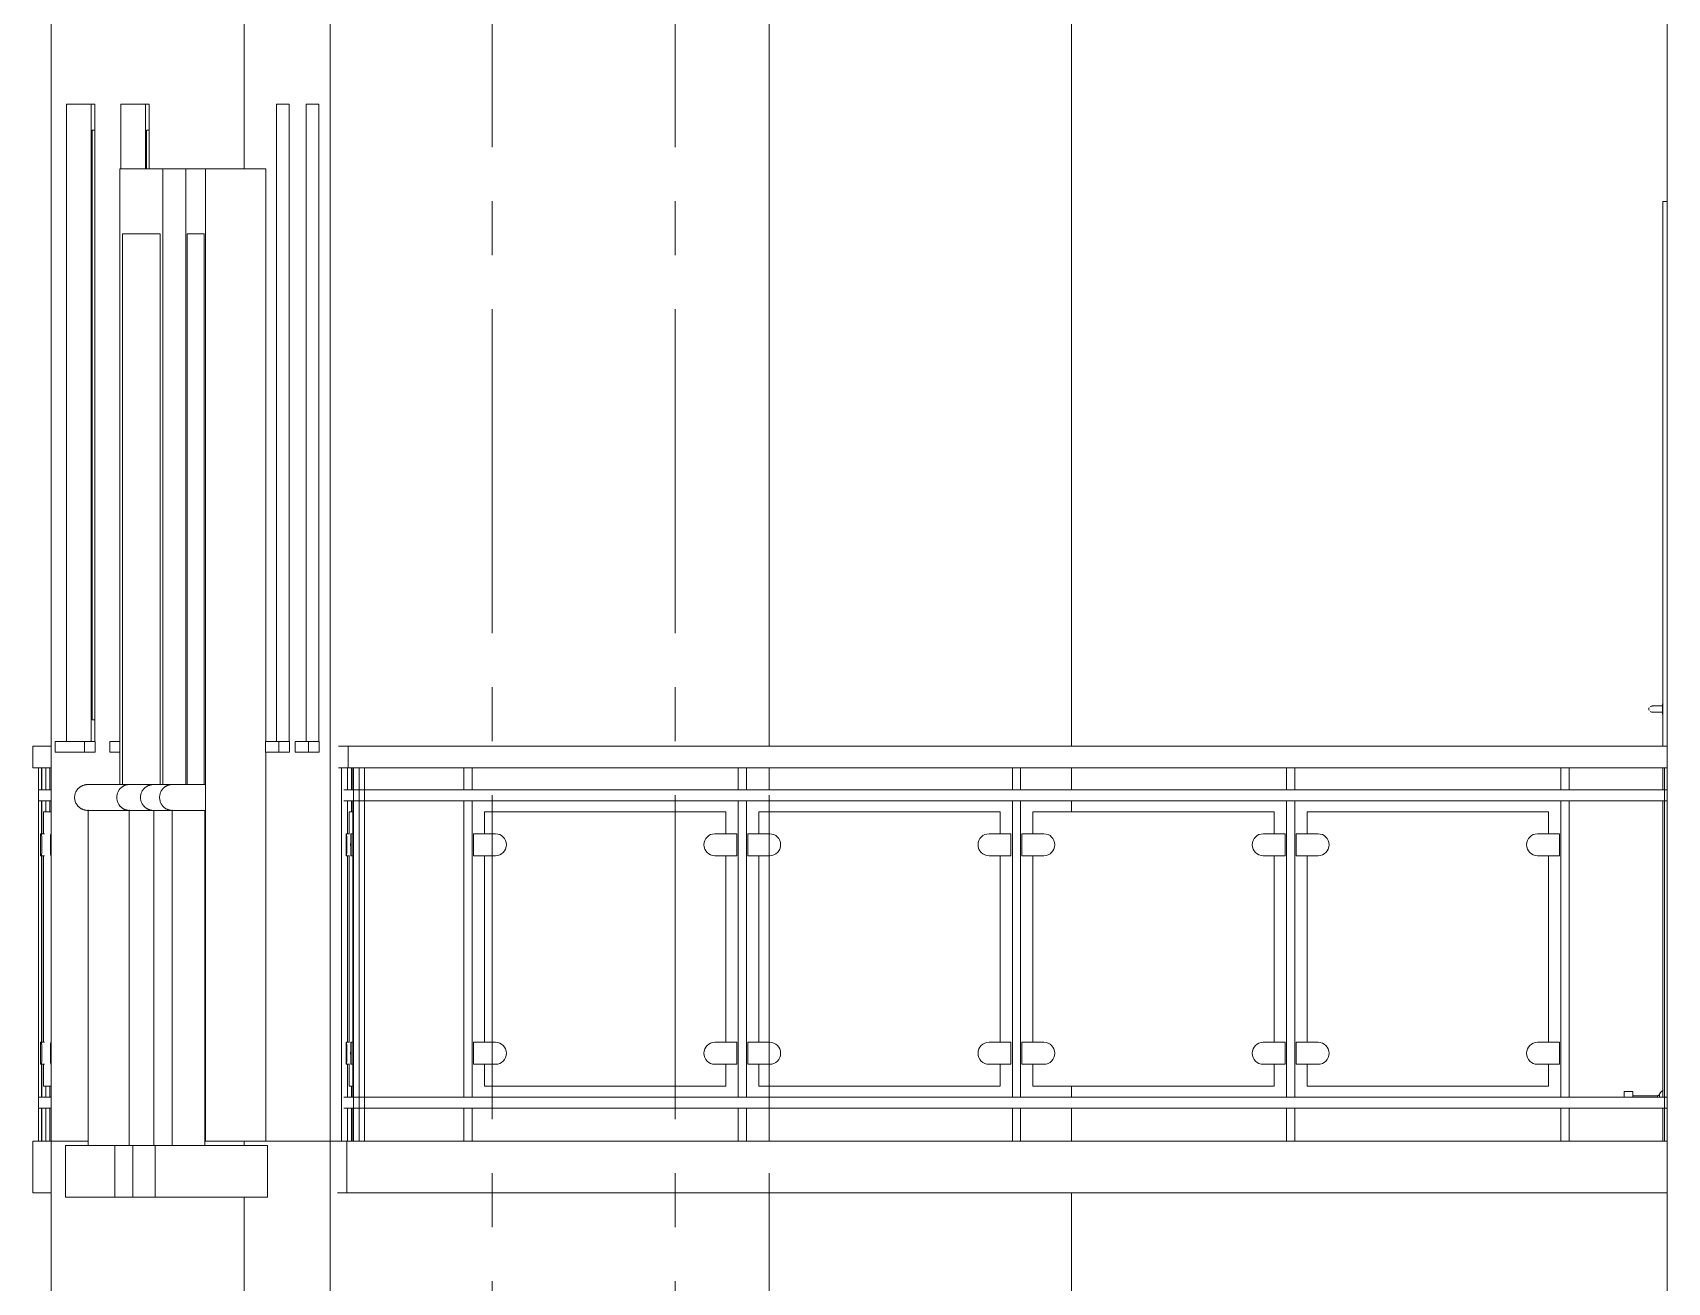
# Model space of a CAD drawing. Header units: millimetres. Extents: x 1373 to 40779, y 1939 to 6439.
# Drawn here: x 30702.4 to 31081, y 4443.1 to 4732.3 of the extents above; entities that cross this region are included whole.
import ezdxf

# ---------------------------------------------------------------- set-up
doc = ezdxf.new("R2010")
doc.units = ezdxf.units.MM
doc.linetypes.add('IMPORT-CENTER2', pattern=[112.5, 75, -12.5, 12.5, -12.5])
for name, color, linetype, lineweight in [('A-DOOR', 31, 'Continuous', 18), ('A-DOOR-FRAM', 31, 'Continuous', 18), ('A-FLOR', 192, 'Continuous', 30), ('A-FLOR-HRAL', 11, 'Continuous', 18), ('A-GLAZ', 151, 'Continuous', 18), ('A-WALL', 20, 'Continuous', 9), ('S-COLS', 52, 'Continuous', 9), ('S-GRID', 252, 'IMPORT-CENTER2', 5)]:
    doc.layers.add(name, color=color, linetype=linetype, lineweight=lineweight)

# ---------------------------------------------------------------- blocks, each defined once
blk = doc.blocks.new('STB Stütze - rechteckig - 35-70-2060877-SOL YAN GÖRÜNÜŞ')
at = {"layer": 'S-COLS'}
for p, q in [((-435, 688), (-435, 491.44)), ((-365, 688), (-365, 491.44)), ((-435, 486.36), (-435, 481.28)), ((-365, 486.36), (-365, 481.28)), ((-435, 478.74), (-435, 476.2)), ((-365, 478.74), (-365, 476.2)), ((-435, 412.7), (-435, 410.16)), ((-365, 412.7), (-365, 410.16)), ((-435, 407.62), (-435, 400)), ((-365, 407.62), (-365, 400))]:
    blk.add_line(p, q, dxfattribs=at)
blk = doc.blocks.new('STB Stütze - rechteckig - 35-70-V42-SOL YAN GÖRÜNÜŞ')
at = {"layer": 'S-COLS'}
for p, q in [((-435, 688), (-435, 491.44)), ((-365, 688), (-365, 491.44)), ((-435, 486.36), (-435, 481.28)), ((-365, 486.36), (-365, 481.28)), ((-435, 478.74), (-435, 476.2)), ((-365, 478.74), (-365, 476.2)), ((-435, 412.7), (-435, 410.16)), ((-365, 412.7), (-365, 410.16)), ((-435, 407.62), (-435, 400)), ((-365, 407.62), (-365, 400))]:
    blk.add_line(p, q, dxfattribs=at)
blk = doc.blocks.new('STB Stütze - rechteckig - 35-70-2135510-SOL YAN GÖRÜNÜŞ')
at = {"layer": 'S-COLS'}
for p, q in [((-435, 988), (-435, 791.44)), ((-365, 988), (-365, 791.44)), ((-435, 786.36), (-435, 781.28)), ((-365, 786.36), (-365, 781.28)), ((-435, 778.74), (-435, 776.2)), ((-365, 778.74), (-365, 776.2)), ((-435, 712.7), (-435, 710.16)), ((-365, 712.7), (-365, 710.16)), ((-435, 707.62), (-435, 700)), ((-365, 707.62), (-365, 700))]:
    blk.add_line(p, q, dxfattribs=at)
blk = doc.blocks.new('STB Stütze - rechteckig - 35-70-V61-SOL YAN GÖRÜNÜŞ')
at = {"layer": 'S-COLS'}
for p, q in [((-435, 988), (-435, 791.44)), ((-365, 988), (-365, 791.44)), ((-435, 786.36), (-435, 781.28)), ((-365, 786.36), (-365, 781.28)), ((-435, 778.74), (-435, 776.2)), ((-365, 778.74), (-365, 776.2)), ((-435, 712.7), (-435, 710.16)), ((-365, 712.7), (-365, 710.16)), ((-435, 707.62), (-435, 700)), ((-365, 707.62), (-365, 700))]:
    blk.add_line(p, q, dxfattribs=at)

msp = doc.modelspace()

# ---------------------------------------------------------------- linework, layer by layer
at = {"layer": 'A-DOOR'}
for p, q in [((31077.37, 4576.46), (31077.36, 4576.46)), ((31077.38, 4576.46), (31077.37, 4576.46)), ((31077.37, 4576.46), (31077.37, 4576.46)), ((31077.37, 4576.46), (31077.37, 4576.46)), ((31077.39, 4576.46), (31077.38, 4576.46)), ((31077.4, 4576.46), (31077.39, 4576.46)), ((31077.41, 4576.46), (31077.4, 4576.46)), ((31077.42, 4576.46), (31077.41, 4576.46)), ((31077.43, 4576.46), (31077.42, 4576.46)), ((31077.45, 4576.46), (31077.43, 4576.46)), ((31077.46, 4576.46), (31077.45, 4576.46)), ((31077.48, 4576.46), (31077.46, 4576.46)), ((31077.5, 4576.46), (31077.48, 4576.46)), ((31077.52, 4576.46), (31077.5, 4576.46)), ((31077.55, 4576.46), (31077.52, 4576.46)), ((31077.57, 4576.46), (31077.55, 4576.46)), ((31077.59, 4576.46), (31077.57, 4576.46)), ((31077.62, 4576.46), (31077.59, 4576.46)), ((31077.65, 4576.46), (31077.62, 4576.46)), ((31077.68, 4576.46), (31077.65, 4576.46)), ((31077.7, 4576.46), (31077.68, 4576.46)), ((31077.74, 4576.46), (31077.7, 4576.46)), ((31077.77, 4576.46), (31077.74, 4576.46)), ((31077.8, 4576.46), (31077.77, 4576.46)), ((31077.83, 4576.46), (31077.8, 4576.46)), ((31077.87, 4576.46), (31077.83, 4576.46)), ((31077.9, 4576.46), (31077.87, 4576.46)), ((31077.94, 4576.46), (31077.9, 4576.46)), ((31077.97, 4576.46), (31077.94, 4576.46)), ((31078.01, 4576.46), (31077.97, 4576.46)), ((31078.05, 4576.46), (31078.01, 4576.46)), ((31078.09, 4576.46), (31078.05, 4576.46)), ((31078.13, 4576.46), (31078.09, 4576.46)), ((31078.17, 4576.46), (31078.13, 4576.46)), ((31078.2, 4576.46), (31078.17, 4576.46)), ((31078.24, 4576.46), (31078.2, 4576.46)), ((31078.28, 4576.46), (31078.24, 4576.46)), ((31078.32, 4576.46), (31078.28, 4576.46)), ((31078.36, 4576.46), (31078.32, 4576.46)), ((31079.86, 4576.46), (31078.36, 4576.46)), ((31079.86, 4576.98), (31079.86, 4575.76)), ((31077.36, 4575.06), (31077.37, 4575.06)), ((31077.37, 4575.06), (31077.37, 4575.06)), ((31077.37, 4575.06), (31077.37, 4575.06)), ((31077.37, 4575.06), (31077.38, 4575.06)), ((31077.38, 4575.06), (31077.38, 4575.06)), ((31077.38, 4575.06), (31077.39, 4575.06)), ((31077.39, 4575.06), (31077.4, 4575.06)), ((31077.4, 4575.06), (31077.42, 4575.06)), ((31077.42, 4575.06), (31077.43, 4575.06)), ((31077.43, 4575.06), (31077.44, 4575.06)), ((31077.44, 4575.06), (31077.46, 4575.06)), ((31077.46, 4575.06), (31077.48, 4575.06)), ((31077.48, 4575.06), (31077.5, 4575.06)), ((31077.5, 4575.06), (31077.52, 4575.06)), ((31077.52, 4575.06), (31077.54, 4575.06)), ((31077.54, 4575.06), (31077.56, 4575.06)), ((31077.56, 4575.06), (31077.59, 4575.06)), ((31077.59, 4575.06), (31077.61, 4575.06)), ((31077.61, 4575.06), (31077.64, 4575.06)), ((31077.64, 4575.06), (31077.67, 4575.06)), ((31077.67, 4575.06), (31077.7, 4575.06)), ((31077.7, 4575.06), (31077.73, 4575.06)), ((31077.73, 4575.06), (31077.76, 4575.06)), ((31077.76, 4575.06), (31077.79, 4575.06)), ((31077.79, 4575.06), (31077.82, 4575.06)), ((31077.82, 4575.06), (31077.86, 4575.06)), ((31077.86, 4575.06), (31077.89, 4575.06)), ((31077.89, 4575.06), (31077.93, 4575.06)), ((31077.93, 4575.06), (31077.96, 4575.06)), ((31077.96, 4575.06), (31078, 4575.06)), ((31078, 4575.06), (31078.04, 4575.06)), ((31078.04, 4575.06), (31078.08, 4575.06)), ((31078.08, 4575.06), (31078.12, 4575.06)), ((31078.12, 4575.06), (31078.16, 4575.06)), ((31078.16, 4575.06), (31078.19, 4575.06)), ((31078.19, 4575.06), (31078.23, 4575.06)), ((31078.23, 4575.06), (31078.27, 4575.06)), ((31078.27, 4575.06), (31078.31, 4575.06)), ((31078.31, 4575.06), (31078.35, 4575.06)), ((31078.35, 4575.06), (31078.36, 4575.06)), ((31078.36, 4575.06), (31079.86, 4575.06)), ((31079.86, 4575.76), (31079.86, 4574.54)), ((31072.96, 4487.26), (31070.96, 4487.26)), ((31070.96, 4485.94), (31070.96, 4487.26)), ((31072.96, 4485.94), (31072.96, 4487.26)), ((31078.72, 4486.26), (31072.96, 4486.26)), ((31078.72, 4486.26), (31078.74, 4486.26)), ((31078.72, 4486), (31078.72, 4486.26)), ((31078.74, 4486.26), (31078.76, 4486.27)), ((31078.76, 4486.27), (31078.78, 4486.27)), ((31078.78, 4486.27), (31078.8, 4486.28)), ((31078.8, 4486.28), (31078.82, 4486.28)), ((31078.82, 4486.28), (31078.84, 4486.29)), ((31078.84, 4486.29), (31078.86, 4486.3)), ((31078.86, 4486.3), (31078.88, 4486.3)), ((31078.88, 4486.3), (31078.89, 4486.31)), ((31078.89, 4486.31), (31078.91, 4486.32)), ((31078.91, 4486.32), (31078.93, 4486.33)), ((31078.93, 4486.33), (31078.95, 4486.34)), ((31078.95, 4486.34), (31078.97, 4486.36)), ((31078.97, 4486.36), (31078.98, 4486.37)), ((31078.98, 4486.37), (31079, 4486.38)), ((31079, 4486.38), (31079.01, 4486.4)), ((31079.01, 4486.4), (31079.03, 4486.41)), ((31079.03, 4486.41), (31079.04, 4486.43)), ((31079.04, 4486.43), (31079.06, 4486.44)), ((31079.06, 4486.44), (31079.07, 4486.46)), ((31079.07, 4486.46), (31079.08, 4486.47)), ((31079.08, 4486.47), (31079.09, 4486.49)), ((31079.09, 4486.49), (31079.1, 4486.51)), ((31079.1, 4486.51), (31079.11, 4486.53)), ((31079.11, 4486.53), (31079.12, 4486.55)), ((31079.12, 4486.55), (31079.13, 4486.56)), ((31079.13, 4486.57), (31079.17, 4486.64)), ((31079.13, 4486.56), (31079.13, 4486.57)), ((31079.13, 4486.57), (31079.13, 4485.93)), ((31079.17, 4486.64), (31079.2, 4486.71)), ((31079.2, 4486.71), (31079.24, 4486.78)), ((31079.24, 4486.78), (31079.29, 4486.85)), ((31079.29, 4486.85), (31079.33, 4486.91)), ((31079.33, 4486.91), (31079.38, 4486.98)), ((31079.38, 4486.98), (31079.43, 4487.04)), ((31079.43, 4487.04), (31079.48, 4487.1)), ((31079.48, 4487.1), (31079.53, 4487.16)), ((31079.53, 4487.16), (31079.59, 4487.21)), ((31079.59, 4487.21), (31079.65, 4487.27)), ((31079.65, 4487.27), (31079.71, 4487.32)), ((31079.71, 4487.32), (31079.78, 4487.37)), ((31079.78, 4487.37), (31079.84, 4487.41)), ((31079.84, 4487.41), (31079.91, 4487.46)), ((31079.91, 4487.46), (31079.98, 4487.5))]:
    msp.add_line(p, q, dxfattribs=at)
for start, end in [(75, 120), (150, 180), (180, 210), (240, 285)]:
    msp.add_arc((31077.36, 4575.76), 0.7, start, end, dxfattribs=at)
at = {"layer": 'A-DOOR-FRAM'}
for p, q in [((31079.96, 4567.2), (31079.96, 4693.26)), ((31080.96, 4693.26), (31079.96, 4693.26)), ((31079.96, 4557.04), (31079.96, 4562.12)), ((31079.96, 4485.92), (31079.96, 4554.5)), ((31079.96, 4475.76), (31079.96, 4483.38))]:
    msp.add_line(p, q, dxfattribs=at)
at = {"layer": 'A-FLOR', "color": 1, "lineweight": 20}
for p, q in [((30702.44, 4475.76), (30706.72, 4475.76)), ((30702.44, 4475.76), (30702.44, 4463.76)), ((30772.99, 4475.76), (31080.96, 4475.76)), ((30775.21, 4475.76), (30775.21, 4463.76)), ((30706.72, 4463.76), (30702.44, 4463.76)), ((31080.96, 4463.76), (30772.99, 4463.76))]:
    msp.add_line(p, q, dxfattribs=at)
at = {"layer": 'A-FLOR-HRAL'}
for p, q in [((30702.44, 4567.2), (30706.72, 4567.2)), ((30702.44, 4567.2), (30702.44, 4562.12)), ((30773.24, 4567.2), (30775.51, 4567.2)), ((30775.51, 4562.12), (30775.51, 4567.2)), ((30775.51, 4567.2), (31080.96, 4567.2)), ((30702.44, 4562.12), (30706.72, 4562.12)), ((30703.82, 4562.12), (30703.82, 4475.76)), ((30704.44, 4557.04), (30704.44, 4562.12)), ((30704.52, 4562.12), (30704.52, 4557.04)), ((30706.43, 4557.04), (30706.43, 4562.12)), ((30773.24, 4562.12), (30775.51, 4562.12)), ((30773.94, 4475.76), (30773.94, 4562.12)), ((30775.3, 4562.12), (30775.3, 4557.04)), ((30775.33, 4557.04), (30775.33, 4562.12)), ((30775.51, 4562.12), (31080.96, 4562.12)), ((30776.54, 4562.12), (30776.54, 4557.04)), ((30776.58, 4557.04), (30776.58, 4562.12)), ((30776.73, 4475.76), (30776.73, 4562.12)), ((30778.02, 4475.76), (30778.02, 4562.12)), ((30779.27, 4562.12), (30779.27, 4475.76)), ((30802.3, 4562.12), (30802.3, 4557.04)), ((30804.2, 4557.04), (30804.2, 4562.12)), ((30865.8, 4562.12), (30865.8, 4557.04)), ((30867.7, 4557.04), (30867.7, 4562.12)), ((30929.3, 4562.12), (30929.3, 4557.04)), ((30931.2, 4557.04), (30931.2, 4562.12)), ((30992.8, 4562.12), (30992.8, 4557.04)), ((30994.7, 4557.04), (30994.7, 4562.12)), ((31056.3, 4562.12), (31056.3, 4557.04)), ((31058.2, 4557.04), (31058.2, 4562.12)), ((31080.28, 4475.76), (31080.28, 4562.12)), ((30703.76, 4557.04), (30706.72, 4557.04)), ((30703.76, 4557.04), (30703.76, 4554.5)), ((30703.76, 4554.5), (30706.72, 4554.5)), ((30704.44, 4546.88), (30704.44, 4554.5)), ((30704.52, 4554.5), (30704.52, 4546.88)), ((30706.43, 4551.96), (30706.43, 4554.5)), ((30774.51, 4557.04), (30776.73, 4557.04)), ((30774.51, 4554.5), (30776.73, 4554.5)), ((30775.3, 4554.5), (30775.3, 4546.88)), ((30775.33, 4546.88), (30775.33, 4554.5)), ((30776.54, 4554.5), (30776.54, 4485.92)), ((30776.58, 4485.92), (30776.58, 4554.5)), ((30776.75, 4554.5), (30776.75, 4557.04)), ((30776.75, 4557.04), (31080.96, 4557.04)), ((30776.75, 4554.5), (31080.96, 4554.5)), ((30802.3, 4554.5), (30802.3, 4485.92)), ((30804.2, 4485.92), (30804.2, 4554.5)), ((30865.8, 4554.5), (30865.8, 4485.92)), ((30867.7, 4485.92), (30867.7, 4554.5)), ((30929.3, 4554.5), (30929.3, 4485.92)), ((30931.2, 4485.92), (30931.2, 4554.5)), ((30992.8, 4554.5), (30992.8, 4485.92)), ((30994.7, 4485.92), (30994.7, 4554.5)), ((31056.3, 4554.5), (31056.3, 4485.92)), ((31058.2, 4485.92), (31058.2, 4554.5)), ((30706.72, 4551.96), (30704.97, 4551.96)), ((30704.97, 4551.96), (30704.97, 4546.88)), ((30775.71, 4551.96), (30776.54, 4551.96)), ((30775.71, 4546.88), (30775.71, 4551.96)), ((30807.06, 4551.96), (30862.94, 4551.96)), ((30807.06, 4546.88), (30807.06, 4551.96)), ((30862.94, 4551.96), (30862.94, 4546.88)), ((30870.56, 4551.96), (30926.44, 4551.96)), ((30870.56, 4546.88), (30870.56, 4551.96)), ((30926.44, 4551.96), (30926.44, 4546.88)), ((30934.06, 4551.96), (30989.94, 4551.96)), ((30934.06, 4546.88), (30934.06, 4551.96)), ((30989.94, 4551.96), (30989.94, 4546.88)), ((30997.56, 4551.96), (31053.44, 4551.96)), ((30997.56, 4546.88), (30997.56, 4551.96)), ((31053.44, 4551.96), (31053.44, 4546.88)), ((30704.44, 4546.88), (30704.22, 4546.88)), ((30704.22, 4546.88), (30704.22, 4541.8)), ((30705.19, 4546.88), (30704.44, 4546.88)), ((30704.52, 4546.14), (30704.52, 4545.78)), ((30775.02, 4541.8), (30775.02, 4546.88)), ((30775.02, 4546.88), (30775.12, 4546.88)), ((30775.12, 4546.88), (30775.81, 4546.88)), ((30776.12, 4546.88), (30776.22, 4546.88)), ((30776.22, 4546.88), (30776.22, 4541.8)), ((30776.54, 4546.88), (30776.22, 4546.88)), ((30804.52, 4541.8), (30804.52, 4546.88)), ((30804.52, 4546.88), (30809.6, 4546.88)), ((30860.4, 4546.88), (30865.48, 4546.88)), ((30865.48, 4546.88), (30865.48, 4541.8)), ((30868.02, 4541.8), (30868.02, 4546.88)), ((30868.02, 4546.88), (30873.1, 4546.88)), ((30923.9, 4546.88), (30928.98, 4546.88)), ((30928.98, 4546.88), (30928.98, 4541.8)), ((30931.52, 4541.8), (30931.52, 4546.88)), ((30931.52, 4546.88), (30936.6, 4546.88)), ((30987.4, 4546.88), (30992.48, 4546.88)), ((30992.48, 4546.88), (30992.48, 4541.8)), ((30995.02, 4541.8), (30995.02, 4546.88)), ((30995.02, 4546.88), (31000.1, 4546.88)), ((31050.9, 4546.88), (31055.98, 4546.88)), ((31055.98, 4546.88), (31055.98, 4541.8)), ((30704.22, 4541.8), (30704.44, 4541.8)), ((30704.44, 4498.62), (30704.44, 4541.8)), ((30704.44, 4541.8), (30705.19, 4541.8)), ((30704.52, 4541.8), (30704.52, 4498.62)), ((30704.97, 4541.8), (30704.97, 4498.62)), ((30775.12, 4541.8), (30775.02, 4541.8)), ((30775.81, 4541.8), (30775.12, 4541.8)), ((30775.3, 4541.81), (30775.3, 4498.62)), ((30775.33, 4498.62), (30775.33, 4541.81)), ((30775.71, 4498.62), (30775.71, 4541.8)), ((30776.22, 4541.8), (30776.12, 4541.8)), ((30776.54, 4541.8), (30776.22, 4541.8)), ((30809.6, 4541.8), (30804.52, 4541.8)), ((30807.06, 4498.62), (30807.06, 4541.8)), ((30865.48, 4541.8), (30860.4, 4541.8)), ((30862.94, 4541.8), (30862.94, 4498.62)), ((30873.1, 4541.8), (30868.02, 4541.8)), ((30870.56, 4498.62), (30870.56, 4541.8)), ((30928.98, 4541.8), (30923.9, 4541.8)), ((30926.44, 4541.8), (30926.44, 4498.62)), ((30936.6, 4541.8), (30931.52, 4541.8)), ((30934.06, 4498.62), (30934.06, 4541.8)), ((30992.48, 4541.8), (30987.4, 4541.8)), ((30989.94, 4541.8), (30989.94, 4498.62)), ((31000.1, 4541.8), (30995.02, 4541.8)), ((30997.56, 4498.62), (30997.56, 4541.8)), ((31055.98, 4541.8), (31050.9, 4541.8)), ((31053.44, 4541.8), (31053.44, 4498.62)), ((30704.44, 4498.62), (30704.22, 4498.62)), ((30704.22, 4498.62), (30704.22, 4493.54)), ((30705.19, 4498.62), (30704.44, 4498.62)), ((30704.52, 4497.88), (30704.52, 4497.16)), ((30775.02, 4493.54), (30775.02, 4498.62)), ((30775.02, 4498.62), (30775.12, 4498.62)), ((30775.12, 4498.62), (30775.81, 4498.62)), ((30776.12, 4498.62), (30776.22, 4498.62)), ((30776.22, 4498.62), (30776.22, 4493.54)), ((30776.54, 4498.62), (30776.22, 4498.62)), ((30804.52, 4493.54), (30804.52, 4498.62)), ((30804.52, 4498.62), (30809.6, 4498.62)), ((30860.4, 4498.62), (30865.48, 4498.62)), ((30865.48, 4498.62), (30865.48, 4493.54)), ((30868.02, 4493.54), (30868.02, 4498.62)), ((30868.02, 4498.62), (30873.1, 4498.62)), ((30923.9, 4498.62), (30928.98, 4498.62)), ((30928.98, 4498.62), (30928.98, 4493.54)), ((30931.52, 4493.54), (30931.52, 4498.62)), ((30931.52, 4498.62), (30936.6, 4498.62)), ((30987.4, 4498.62), (30992.48, 4498.62)), ((30992.48, 4498.62), (30992.48, 4493.54)), ((30995.02, 4493.54), (30995.02, 4498.62)), ((30995.02, 4498.62), (31000.1, 4498.62)), ((31050.9, 4498.62), (31055.98, 4498.62)), ((31055.98, 4498.62), (31055.98, 4493.54)), ((30704.22, 4493.54), (30704.44, 4493.54)), ((30704.44, 4485.92), (30704.44, 4493.54)), ((30704.44, 4493.54), (30705.19, 4493.54)), ((30704.52, 4494.7), (30704.52, 4494.28)), ((30704.52, 4493.54), (30704.52, 4485.92)), ((30704.97, 4493.54), (30704.97, 4488.46)), ((30775.12, 4493.54), (30775.02, 4493.54)), ((30775.81, 4493.54), (30775.12, 4493.54)), ((30775.3, 4493.55), (30775.3, 4485.92)), ((30775.33, 4485.92), (30775.33, 4493.55)), ((30775.71, 4488.46), (30775.71, 4493.54)), ((30776.22, 4493.54), (30776.12, 4493.54)), ((30776.54, 4493.54), (30776.22, 4493.54)), ((30809.6, 4493.54), (30804.52, 4493.54)), ((30807.06, 4488.46), (30807.06, 4493.54)), ((30865.48, 4493.54), (30860.4, 4493.54)), ((30862.94, 4493.54), (30862.94, 4488.46)), ((30873.1, 4493.54), (30868.02, 4493.54)), ((30870.56, 4488.46), (30870.56, 4493.54)), ((30928.98, 4493.54), (30923.9, 4493.54)), ((30926.44, 4493.54), (30926.44, 4488.46)), ((30936.6, 4493.54), (30931.52, 4493.54)), ((30934.06, 4488.46), (30934.06, 4493.54)), ((30992.48, 4493.54), (30987.4, 4493.54)), ((30989.94, 4493.54), (30989.94, 4488.46)), ((31000.1, 4493.54), (30995.02, 4493.54)), ((30997.56, 4488.46), (30997.56, 4493.54)), ((31055.98, 4493.54), (31050.9, 4493.54)), ((31053.44, 4493.54), (31053.44, 4488.46)), ((30703.76, 4485.92), (30706.72, 4485.92)), ((30703.76, 4485.92), (30703.76, 4483.38)), ((30704.97, 4488.46), (30706.72, 4488.46)), ((30706.43, 4485.92), (30706.43, 4488.46)), ((30774.51, 4485.92), (30776.75, 4485.92)), ((30776.54, 4488.46), (30775.71, 4488.46)), ((30776.75, 4483.38), (30776.75, 4485.92)), ((30776.75, 4485.92), (31080.96, 4485.92)), ((30862.94, 4488.46), (30807.06, 4488.46)), ((30926.44, 4488.46), (30870.56, 4488.46)), ((30989.94, 4488.46), (30934.06, 4488.46)), ((31053.44, 4488.46), (30997.56, 4488.46)), ((30703.76, 4483.38), (30706.72, 4483.38)), ((30704.44, 4475.76), (30704.44, 4483.38)), ((30704.52, 4483.38), (30704.52, 4475.76)), ((30706.43, 4475.76), (30706.43, 4483.38)), ((30774.51, 4483.38), (30776.74, 4483.38)), ((30775.3, 4483.38), (30775.3, 4475.76)), ((30775.33, 4475.76), (30775.33, 4483.38)), ((30776.54, 4483.38), (30776.54, 4475.76)), ((30776.58, 4475.76), (30776.58, 4483.38)), ((30776.75, 4483.38), (31080.96, 4483.38)), ((30802.3, 4483.38), (30802.3, 4475.76)), ((30804.2, 4475.76), (30804.2, 4483.38)), ((30865.8, 4483.38), (30865.8, 4475.76)), ((30867.7, 4475.76), (30867.7, 4483.38)), ((30929.3, 4483.38), (30929.3, 4475.76)), ((30931.2, 4475.76), (30931.2, 4483.38)), ((30992.8, 4483.38), (30992.8, 4475.76)), ((30994.7, 4475.76), (30994.7, 4483.38)), ((31056.3, 4483.38), (31056.3, 4475.76)), ((31058.2, 4475.76), (31058.2, 4483.38))]:
    msp.add_line(p, q, dxfattribs=at)
at = {"layer": 'A-FLOR-HRAL', "linetype": 'Continuous'}
for p, q in [((30705.48, 4557.04), (30705.48, 4562.12)), ((30776.29, 4557.04), (30776.29, 4562.12)), ((30775.31, 4557.04), (30775.31, 4559.55)), ((30776.56, 4557.04), (30776.56, 4559.53)), ((30705.48, 4551.96), (30705.48, 4554.5)), ((30776.29, 4551.96), (30776.29, 4554.5)), ((30775.31, 4546.88), (30775.31, 4550.64)), ((30704.48, 4542.07), (30704.48, 4542.07)), ((30775.31, 4485.92), (30775.31, 4489.52)), ((30705.48, 4485.92), (30705.48, 4488.46)), ((30776.29, 4485.92), (30776.29, 4488.46)), ((30776.56, 4485.92), (30776.56, 4487.16)), ((30705.48, 4475.76), (30705.48, 4483.38)), ((30776.29, 4475.76), (30776.29, 4483.38)), ((30704.48, 4475.76), (30704.48, 4479.55)), ((30776.56, 4475.76), (30776.56, 4479.49))]:
    msp.add_line(p, q, dxfattribs=at)
at = {"layer": 'A-FLOR-HRAL'}
for centre, start, end in [((30809.6, 4544.34), 270, 90), ((30860.4, 4544.34), 90, 270), ((30873.1, 4544.34), 270, 90), ((30923.9, 4544.34), 90, 270), ((30936.6, 4544.34), 270, 90), ((30987.4, 4544.34), 90, 270), ((31000.1, 4544.34), 270, 90), ((31050.9, 4544.34), 90, 270), ((30809.6, 4496.08), 270, 90), ((30860.4, 4496.08), 90, 270), ((30873.1, 4496.08), 270, 90), ((30923.9, 4496.08), 90, 270), ((30936.6, 4496.08), 270, 90), ((30987.4, 4496.08), 90, 270), ((31000.1, 4496.08), 270, 90), ((31050.9, 4496.08), 90, 270)]:
    msp.add_arc(centre, 2.54, start, end, dxfattribs=at)
for centre, ratio, start_param, end_param in [((30704.44, 4544.34), 0.043477, 3.141593, 6.283185), ((30706.65, 4544.34), 0.043477, 0, 3.141593), ((30775.12, 4544.34), 0.019667, 3.141593, 6.283185), ((30776.12, 4544.34), 0.019667, 0, 3.141593), ((30704.44, 4496.08), 0.043477, 3.141593, 6.283185), ((30706.65, 4496.08), 0.043477, 0, 3.141593), ((30775.12, 4496.08), 0.019667, 3.141593, 6.283185), ((30776.12, 4496.08), 0.019667, 0, 3.141593)]:
    msp.add_ellipse(centre, major_axis=(0, 2.54), ratio=ratio, start_param=start_param, end_param=end_param, dxfattribs=at)
at = {"layer": 'A-GLAZ'}
for p, q in [((30715.96, 4715.76), (30715.96, 4568.26)), ((30728.57, 4715.76), (30728.57, 4700.76)), ((30716.22, 4573.26), (30716.22, 4709.76)), ((30716.22, 4709.76), (30716.79, 4709.76)), ((30728.83, 4700.76), (30728.83, 4709.76)), ((30728.83, 4709.76), (30729.4, 4709.76)), ((30732.59, 4700.76), (30722.59, 4700.76)), ((30722.59, 4700.76), (30722.59, 4558.29)), ((30732.59, 4558.29), (30732.59, 4700.76)), ((30737.92, 4700.76), (30732.59, 4700.76)), ((30742.44, 4700.76), (30737.92, 4700.76)), ((30737.92, 4700.76), (30737.92, 4558.29)), ((30742.44, 4475.76), (30742.44, 4700.76)), ((30756.44, 4700.76), (30742.44, 4700.76)), ((30756.44, 4700.76), (30756.44, 4568.26)), ((30723.24, 4558.29), (30723.24, 4685.76)), ((30723.24, 4685.76), (30731.93, 4685.76)), ((30731.93, 4685.76), (30731.93, 4558.29)), ((30738.21, 4558.27), (30738.21, 4685.76)), ((30738.21, 4685.76), (30742.15, 4685.76)), ((30742.15, 4685.76), (30742.15, 4558.29)), ((30716.79, 4573.26), (30716.22, 4573.26)), ((30707.66, 4568.26), (30714.4, 4568.26)), ((30707.66, 4565.76), (30707.66, 4568.26)), ((30714.4, 4565.76), (30707.66, 4565.76)), ((30714.4, 4568.26), (30716.9, 4568.26)), ((30714.4, 4568.26), (30714.4, 4565.76)), ((30716.9, 4565.76), (30714.4, 4565.76)), ((30716.9, 4568.26), (30716.9, 4565.76)), ((30720.27, 4568.26), (30722.59, 4568.26)), ((30720.27, 4565.76), (30720.27, 4568.26)), ((30722.59, 4565.76), (30720.27, 4565.76)), ((30756.35, 4568.26), (30759.4, 4568.26)), ((30756.35, 4565.76), (30756.35, 4568.26)), ((30759.4, 4565.76), (30756.35, 4565.76)), ((30756.44, 4565.76), (30756.44, 4475.76)), ((30759.4, 4568.26), (30761.9, 4568.26)), ((30759.4, 4568.26), (30759.4, 4565.76)), ((30761.9, 4565.76), (30759.4, 4565.76)), ((30761.9, 4568.26), (30761.9, 4565.76)), ((30763.23, 4568.26), (30766.28, 4568.26)), ((30763.23, 4565.76), (30763.23, 4568.26)), ((30766.28, 4565.76), (30763.23, 4565.76)), ((30766.28, 4568.26), (30768.78, 4568.26)), ((30766.28, 4568.26), (30766.28, 4565.76)), ((30768.78, 4565.76), (30766.28, 4565.76)), ((30768.78, 4568.26), (30768.78, 4565.76)), ((30724.79, 4558.29), (30715.26, 4558.29)), ((30715.38, 4558.29), (30715.26, 4558.29)), ((30730.46, 4558.29), (30724.79, 4558.29)), ((30734.77, 4558.29), (30730.46, 4558.29)), ((30742.44, 4558.29), (30734.77, 4558.29)), ((30715.26, 4552.39), (30715.26, 4474.76)), ((30715.26, 4552.29), (30724.79, 4552.29)), ((30715.26, 4552.29), (30715.38, 4552.29)), ((30724.79, 4552.4), (30724.79, 4474.76)), ((30724.79, 4552.29), (30730.46, 4552.29)), ((30730.46, 4552.29), (30734.77, 4552.29)), ((30730.46, 4552.29), (30730.46, 4474.76)), ((30734.77, 4552.4), (30734.77, 4474.76)), ((30734.77, 4552.29), (30742.44, 4552.29)), ((30742.33, 4552.33), (30742.33, 4474.76)), ((30710.03, 4474.76), (30721.44, 4474.76)), ((30710.03, 4462.76), (30710.03, 4474.76)), ((30721.44, 4474.76), (30725.66, 4474.76)), ((30721.44, 4462.76), (30721.44, 4474.76)), ((30725.66, 4474.76), (30730.83, 4474.76)), ((30725.66, 4462.76), (30725.66, 4474.76)), ((30730.83, 4474.76), (30756.82, 4474.76)), ((30730.83, 4462.76), (30730.83, 4474.76)), ((30742.44, 4475.76), (30756.44, 4475.76)), ((30756.82, 4462.76), (30756.82, 4474.76)), ((30721.44, 4462.76), (30710.03, 4462.76)), ((30725.66, 4462.76), (30721.44, 4462.76)), ((30730.83, 4462.76), (30725.66, 4462.76)), ((30756.82, 4462.76), (30730.83, 4462.76))]:
    msp.add_line(p, q, dxfattribs=at)
for points, knots in [([(30715.26, 4558.29), (30715.19, 4558.29), (30715.06, 4558.29), (30714.85, 4558.27), (30714.65, 4558.23), (30714.45, 4558.19), (30714.25, 4558.13), (30714.06, 4558.06), (30713.88, 4557.98), (30713.7, 4557.89), (30713.52, 4557.79), (30713.3, 4557.63), (30713.09, 4557.46), (30712.91, 4557.27), (30712.73, 4557.07), (30712.54, 4556.79), (30712.36, 4556.44), (30712.19, 4555.94), (30712.13, 4555.55), (30712.13, 4555.29)], [0.5, 0.5, 0.5, 0.5, 0.5208333, 0.5416667, 0.5625, 0.5833333, 0.6041667, 0.625, 0.6458333, 0.6666667, 0.6875, 0.7083333, 0.75, 0.7708333, 0.7916667, 0.8333333, 0.875, 0.9166667, 1, 1, 1, 1]), ([(30724.79, 4558.29), (30724.73, 4558.29), (30724.6, 4558.29), (30724.41, 4558.27), (30724.23, 4558.23), (30724.05, 4558.19), (30723.87, 4558.13), (30723.69, 4558.06), (30723.52, 4557.98), (30723.35, 4557.89), (30723.2, 4557.79), (30722.99, 4557.63), (30722.8, 4557.46), (30722.63, 4557.27), (30722.47, 4557.07), (30722.3, 4556.79), (30722.13, 4556.44), (30721.97, 4555.94), (30721.92, 4555.55), (30721.92, 4555.29)], [0.5, 0.5, 0.5, 0.5, 0.5208333, 0.5416667, 0.5625, 0.5833333, 0.6041667, 0.625, 0.6458333, 0.6666667, 0.6875, 0.7083333, 0.75, 0.7708333, 0.7916667, 0.8333333, 0.875, 0.9166667, 1, 1, 1, 1]), ([(30730.46, 4558.29), (30730.39, 4558.29), (30730.26, 4558.29), (30730.06, 4558.27), (30729.86, 4558.23), (30729.67, 4558.19), (30729.47, 4558.13), (30729.29, 4558.06), (30729.1, 4557.98), (30728.93, 4557.89), (30728.76, 4557.79), (30728.54, 4557.63), (30728.34, 4557.46), (30728.16, 4557.27), (30727.99, 4557.07), (30727.8, 4556.79), (30727.62, 4556.44), (30727.45, 4555.94), (30727.4, 4555.55), (30727.4, 4555.29)], [0.5, 0.5, 0.5, 0.5, 0.5208333, 0.5416667, 0.5625, 0.5833333, 0.6041667, 0.625, 0.6458333, 0.6666667, 0.6875, 0.7083333, 0.75, 0.7708333, 0.7916667, 0.8333333, 0.875, 0.9166667, 1, 1, 1, 1]), ([(30734.77, 4558.29), (30734.7, 4558.29), (30734.58, 4558.29), (30734.38, 4558.27), (30734.19, 4558.23), (30734.01, 4558.19), (30733.82, 4558.13), (30733.64, 4558.06), (30733.47, 4557.98), (30733.3, 4557.89), (30733.13, 4557.79), (30732.92, 4557.63), (30732.73, 4557.46), (30732.56, 4557.27), (30732.39, 4557.07), (30732.21, 4556.79), (30732.04, 4556.44), (30731.88, 4555.94), (30731.83, 4555.55), (30731.83, 4555.29)], [0.5, 0.5, 0.5, 0.5, 0.5208333, 0.5416667, 0.5625, 0.5833333, 0.6041667, 0.625, 0.6458333, 0.6666667, 0.6875, 0.7083333, 0.75, 0.7708333, 0.7916667, 0.8333333, 0.875, 0.9166667, 1, 1, 1, 1]), ([(30712.13, 4555.29), (30712.13, 4555.03), (30712.19, 4554.64), (30712.36, 4554.14), (30712.54, 4553.79), (30712.73, 4553.51), (30712.91, 4553.31), (30713.09, 4553.12), (30713.35, 4552.9), (30713.64, 4552.72), (30713.88, 4552.6), (30714.06, 4552.52), (30714.25, 4552.45), (30714.45, 4552.39), (30714.65, 4552.35), (30714.85, 4552.31), (30715.06, 4552.29), (30715.19, 4552.29), (30715.26, 4552.29)], [0, 0, 0, 0, 0.0833333, 0.125, 0.1666667, 0.2083333, 0.2291667, 0.25, 0.2916667, 0.3333333, 0.3541667, 0.375, 0.3958333, 0.4166667, 0.4375, 0.4583333, 0.4791667, 0.5, 0.5, 0.5, 0.5]), ([(30721.92, 4555.29), (30721.92, 4555.03), (30721.97, 4554.64), (30722.13, 4554.14), (30722.3, 4553.79), (30722.47, 4553.51), (30722.63, 4553.31), (30722.8, 4553.12), (30723.04, 4552.9), (30723.3, 4552.72), (30723.52, 4552.6), (30723.69, 4552.52), (30723.87, 4552.45), (30724.05, 4552.39), (30724.23, 4552.35), (30724.41, 4552.31), (30724.6, 4552.29), (30724.73, 4552.29), (30724.79, 4552.29)], [0, 0, 0, 0, 0.0833333, 0.125, 0.1666667, 0.2083333, 0.2291667, 0.25, 0.2916667, 0.3333333, 0.3541667, 0.375, 0.3958333, 0.4166667, 0.4375, 0.4583333, 0.4791667, 0.5, 0.5, 0.5, 0.5]), ([(30727.4, 4555.29), (30727.4, 4555.03), (30727.45, 4554.64), (30727.62, 4554.14), (30727.8, 4553.79), (30727.99, 4553.51), (30728.16, 4553.31), (30728.34, 4553.12), (30728.59, 4552.9), (30728.87, 4552.72), (30729.1, 4552.6), (30729.29, 4552.52), (30729.47, 4552.45), (30729.67, 4552.39), (30729.86, 4552.35), (30730.06, 4552.31), (30730.26, 4552.29), (30730.39, 4552.29), (30730.46, 4552.29)], [0, 0, 0, 0, 0.0833333, 0.125, 0.1666667, 0.2083333, 0.2291667, 0.25, 0.2916667, 0.3333333, 0.3541667, 0.375, 0.3958333, 0.4166667, 0.4375, 0.4583333, 0.4791667, 0.5, 0.5, 0.5, 0.5]), ([(30731.83, 4555.29), (30731.83, 4555.03), (30731.88, 4554.64), (30732.04, 4554.14), (30732.21, 4553.79), (30732.39, 4553.51), (30732.56, 4553.31), (30732.73, 4553.12), (30732.97, 4552.9), (30733.24, 4552.72), (30733.47, 4552.6), (30733.64, 4552.52), (30733.82, 4552.45), (30734.01, 4552.39), (30734.19, 4552.35), (30734.38, 4552.31), (30734.58, 4552.29), (30734.7, 4552.29), (30734.77, 4552.29)], [0, 0, 0, 0, 0.0833333, 0.125, 0.1666667, 0.2083333, 0.2291667, 0.25, 0.2916667, 0.3333333, 0.3541667, 0.375, 0.3958333, 0.4166667, 0.4375, 0.4583333, 0.4791667, 0.5, 0.5, 0.5, 0.5])]:
    msp.add_open_spline(points, degree=3, knots=knots, dxfattribs=at)
at = {"layer": 'A-WALL'}
for p, q in [((30706.72, 3875.76), (30706.72, 5063.76)), ((30771.29, 5063.76), (30771.29, 3875.76)), ((31080.96, 3875.76), (31080.96, 5063.76)), ((30751.44, 4762.76), (30751.44, 4700.76)), ((30710.27, 4715.76), (30716.79, 4715.76)), ((30710.27, 4568.26), (30710.27, 4715.76)), ((30716.79, 4715.76), (30716.79, 4568.26)), ((30722.88, 4715.76), (30729.4, 4715.76)), ((30722.88, 4700.76), (30722.88, 4715.76)), ((30729.4, 4715.76), (30729.4, 4700.76)), ((30758.9, 4715.76), (30761.85, 4715.76)), ((30758.9, 4568.26), (30758.9, 4715.76)), ((30761.85, 4715.76), (30761.85, 4568.26)), ((30765.78, 4715.76), (30768.73, 4715.76)), ((30765.78, 4568.26), (30765.78, 4715.76)), ((30768.73, 4715.76), (30768.73, 4568.26)), ((30715.26, 4475.76), (30706.72, 4475.76)), ((30751.44, 4475.76), (30751.44, 4474.76)), ((30772.99, 4475.76), (30756.44, 4475.76)), ((30751.44, 4462.76), (30751.44, 4400.76))]:
    msp.add_line(p, q, dxfattribs=at)
at = {"layer": 'S-GRID', "lineweight": 18}
for p, q in [((30808.86, 3018.31), (30808.86, 5488.71)), ((30851.24, 3018.31), (30851.24, 5488.71)), ((30873.01, 3018.31), (30873.01, 5488.71))]:
    msp.add_line(p, q, dxfattribs=at)

# ---------------------------------------------------------------- block references
at = {"layer": 'S-COLS'}
for name in ['STB Stütze - rechteckig - 35-70-2135510-SOL YAN GÖRÜNÜŞ', 'STB Stütze - rechteckig - 35-70-V61-SOL YAN GÖRÜNÜŞ', 'STB Stütze - rechteckig - 35-70-2060877-SOL YAN GÖRÜNÜŞ', 'STB Stütze - rechteckig - 35-70-V42-SOL YAN GÖRÜNÜŞ']:
    msp.add_blockref(name, (31308.01, 3775.76), dxfattribs=at)

doc.saveas('drawing.dxf')
